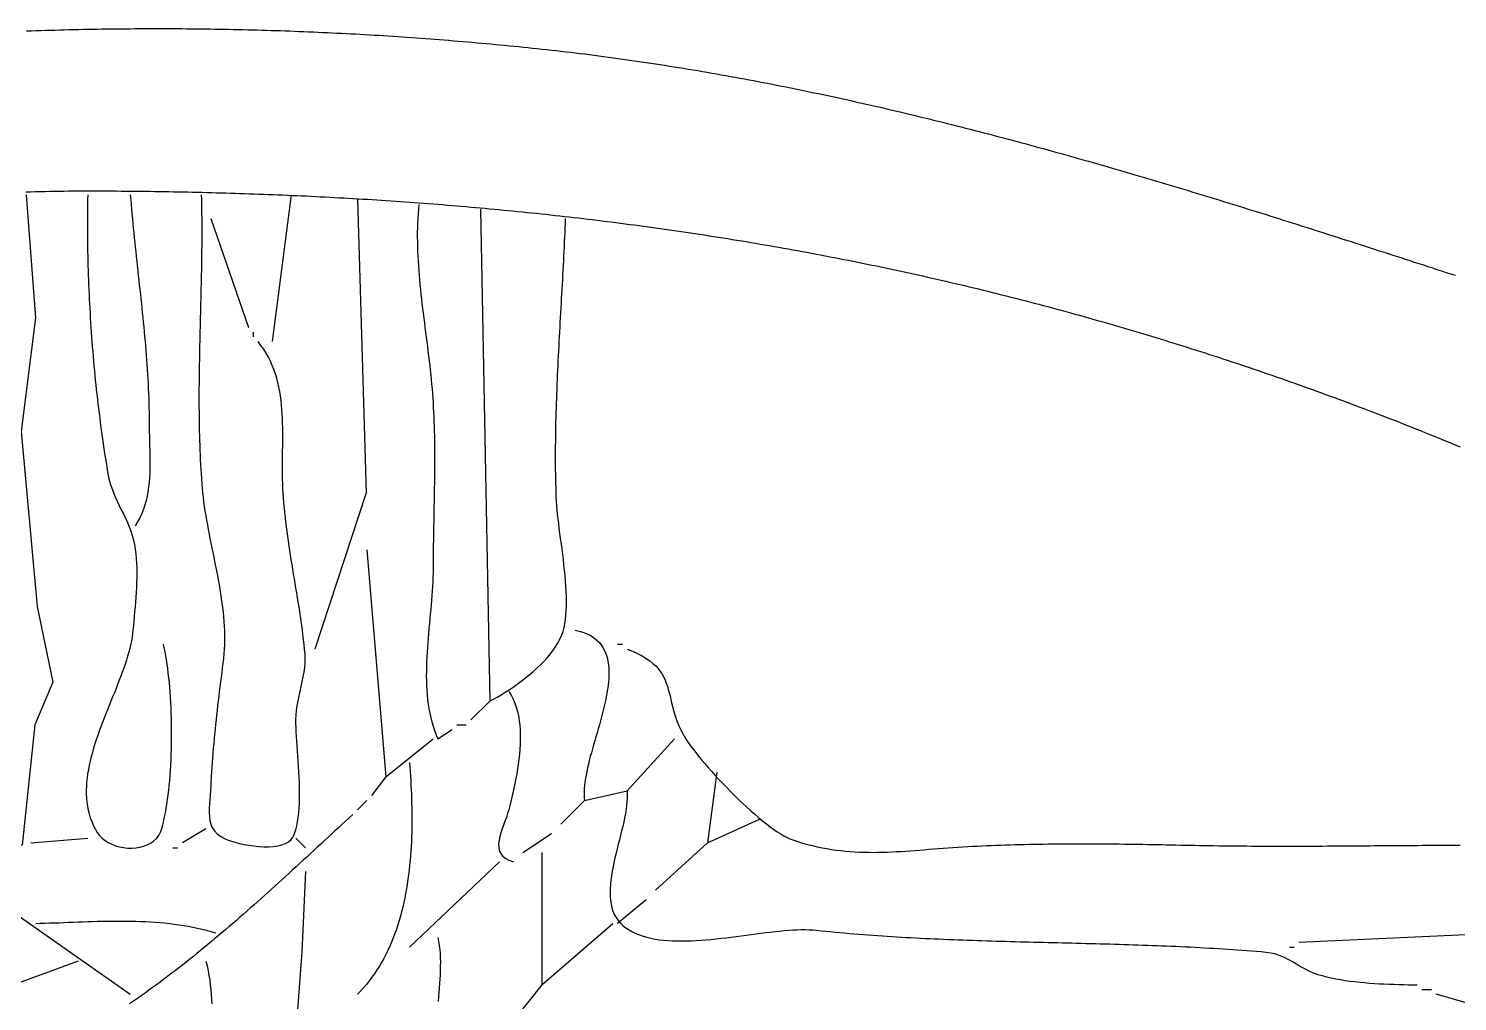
# Model space of a CAD drawing. Header units: millimetres. Extents: x 17 to 1517, y 15 to 1503.
# Drawn here: x 740.5 to 1042.5, y 1297.5 to 1503.2 of the extents above; entities that cross this region are included whole.
import ezdxf

# ---------------------------------------------------------------- set-up
doc = ezdxf.new("R2010")
doc.units = ezdxf.units.MM
doc.layers.add('0_0_0', color=3, linetype='Continuous')

msp = doc.modelspace()

# ---------------------------------------------------------------- linework, layer by layer
at = {"layer": '0_0_0'}
for points in [[(740.0866, 1502.6637), (741.0815, 1502.6989), (742.0764, 1502.7327), (743.0713, 1502.7652), (744.0662, 1502.7965), (745.0611, 1502.8264), (746.056, 1502.8551), (747.0508, 1502.8825), (748.0457, 1502.9086), (749.0405, 1502.9334), (750.0353, 1502.9569), (751.0301, 1502.9791), (752.0249, 1503.0001), (753.0196, 1503.0197), (754.0143, 1503.0381), (755.009, 1503.0552), (756.0037, 1503.071), (756.9983, 1503.0855), (757.9929, 1503.0987), (758.9874, 1503.1106), (759.9819, 1503.1213), (760.9763, 1503.1307), (761.9707, 1503.1387), (762.965, 1503.1455), (763.9593, 1503.151), (764.9536, 1503.1552), (765.9477, 1503.1582), (766.9418, 1503.1598), (767.9359, 1503.1602), (768.9299, 1503.1593), (769.9238, 1503.1571), (770.9176, 1503.1536), (771.9114, 1503.1488), (772.9051, 1503.1427), (773.8987, 1503.1354), (774.8922, 1503.1268), (775.8857, 1503.1169), (776.8791, 1503.1057), (777.8724, 1503.0932), (778.8655, 1503.0794), (779.8586, 1503.0644), (780.8516, 1503.0481), (781.8445, 1503.0304), (782.8374, 1503.0116), (783.8301, 1502.9914), (784.8227, 1502.9699), (785.8151, 1502.9472), (786.8075, 1502.9232), (787.7998, 1502.8979), (788.792, 1502.8713), (789.784, 1502.8434), (790.7759, 1502.8143), (791.7677, 1502.7839), (792.7594, 1502.7522), (793.7509, 1502.7192), (794.7423, 1502.6849), (795.7336, 1502.6494), (796.7248, 1502.6126), (797.7158, 1502.5745), (798.7067, 1502.5351), (799.6974, 1502.4944), (800.688, 1502.4525), (801.6784, 1502.4092), (802.6687, 1502.3647), (803.6589, 1502.319), (804.6489, 1502.2719), (805.6387, 1502.2236), (806.6284, 1502.174), (807.6179, 1502.1231), (808.6072, 1502.0709), (809.5964, 1502.0175), (810.5855, 1501.9627), (811.5743, 1501.9067), (812.563, 1501.8495), (813.5515, 1501.7909), (814.5398, 1501.7311), (815.5279, 1501.67), (816.5159, 1501.6076), (817.5037, 1501.5439), (818.4913, 1501.479), (819.4786, 1501.4128), (820.4658, 1501.3453), (821.4529, 1501.2765), (822.4397, 1501.2065), (823.4263, 1501.1352), (824.4127, 1501.0626), (825.3989, 1500.9887), (826.3849, 1500.9136), (827.3707, 1500.8372), (828.3562, 1500.7595), (829.3416, 1500.6805), (830.3267, 1500.6003), (831.3117, 1500.5188), (832.2964, 1500.436), (833.2808, 1500.352), (834.2651, 1500.2666), (835.2491, 1500.18), (836.2329, 1500.0922), (837.2164, 1500.003), (838.1998, 1499.9126), (839.1828, 1499.8209), (840.1657, 1499.7279), (841.1483, 1499.6337), (842.1306, 1499.5382), (843.1127, 1499.4414), (844.0946, 1499.3434), (845.0762, 1499.244), (846.0575, 1499.1435), (847.0386, 1499.0416), (848.0194, 1498.9385), (849, 1498.8341), (850.0069, 1498.7252), (851.0133, 1498.6143), (852.0191, 1498.5016), (853.0242, 1498.3869), (854.0287, 1498.2704), (855.0326, 1498.1519), (856.036, 1498.0315), (857.0387, 1497.9093), (858.0408, 1497.7852), (859.0424, 1497.6592), (860.0433, 1497.5314), (861.0437, 1497.4018), (862.0435, 1497.2703), (863.0427, 1497.137), (864.0414, 1497.0018), (865.0395, 1496.8649), (866.037, 1496.7262), (867.034, 1496.5857), (868.0304, 1496.4434), (869.0262, 1496.2993), (870.0215, 1496.1535), (871.0163, 1496.0059), (872.0105, 1495.8566), (873.0042, 1495.7056), (873.9973, 1495.5528), (874.9899, 1495.3983), (875.982, 1495.2421), (876.9736, 1495.0843), (877.9646, 1494.9247), (878.9552, 1494.7635), (879.9452, 1494.6006), (880.9347, 1494.436), (881.9237, 1494.2698), (882.9122, 1494.102), (883.9002, 1493.9325), (884.8878, 1493.7614), (885.8748, 1493.5887), (886.8613, 1493.4144), (887.8474, 1493.2385), (888.833, 1493.061), (889.8181, 1492.882), (890.8027, 1492.7013), (891.7869, 1492.5192), (892.7706, 1492.3354), (893.7539, 1492.1502), (894.7367, 1491.9634), (895.719, 1491.7751), (896.7009, 1491.5853), (897.6824, 1491.3939), (898.6634, 1491.2011), (899.644, 1491.0068), (900.6241, 1490.8111), (901.6038, 1490.6138), (902.5831, 1490.4152), (903.5619, 1490.215), (904.5404, 1490.0135), (905.5184, 1489.8105), (906.496, 1489.6061), (907.4732, 1489.4003), (908.4501, 1489.193), (909.4265, 1488.9844), (910.4025, 1488.7745), (911.3781, 1488.5631), (912.3533, 1488.3504), (913.3282, 1488.1363), (914.3026, 1487.9209), (915.2767, 1487.7041), (916.2504, 1487.4861), (917.2238, 1487.2667), (918.1967, 1487.046), (919.1694, 1486.824), (920.1416, 1486.6007), (921.1135, 1486.3762), (922.0851, 1486.1503), (923.0562, 1485.9232), (924.0271, 1485.6949), (924.9976, 1485.4653), (925.9678, 1485.2345), (926.9376, 1485.0025), (927.9072, 1484.7692), (928.8763, 1484.5347), (929.8452, 1484.2991), (930.8138, 1484.0623), (931.782, 1483.8242), (932.7499, 1483.585), (933.7175, 1483.3447), (934.6849, 1483.1032), (935.6519, 1482.8606), (936.6186, 1482.6168), (937.585, 1482.3719), (938.5512, 1482.1259), (939.517, 1481.8788), (940.4826, 1481.6306), (941.4479, 1481.3813), (942.4129, 1481.131), (943.3777, 1480.8795), (944.3421, 1480.6271), (945.3064, 1480.3735), (946.2703, 1480.1189), (947.234, 1479.8633), (948.1975, 1479.6067), (949.1607, 1479.3491), (950.1237, 1479.0905), (951.0864, 1478.8308), (952.0489, 1478.5702), (953.0112, 1478.3086), (953.9732, 1478.0461), (954.935, 1477.7826), (955.8966, 1477.5181), (956.858, 1477.2527), (957.8191, 1476.9864), (958.7801, 1476.7192), (959.7408, 1476.451), (960.7013, 1476.182), (961.6617, 1475.912), (962.6218, 1475.6412), (963.5818, 1475.3695), (964.5415, 1475.097), (965.5011, 1474.8236), (966.4605, 1474.5493), (967.4197, 1474.2742), (968.3788, 1473.9983), (969.3376, 1473.7216), (970.2964, 1473.444), (971.2549, 1473.1657), (972.2133, 1472.8865), (973.1715, 1472.6066), (974.1296, 1472.3259), (975.0876, 1472.0445), (976.0454, 1471.7623), (977.003, 1471.4793), (977.9605, 1471.1957), (978.9179, 1470.9113), (979.8752, 1470.6261), (980.8323, 1470.3403), (981.7893, 1470.0538), (982.7462, 1469.7666), (983.703, 1469.4787), (984.6597, 1469.1901), (985.6163, 1468.9009), (986.5727, 1468.611), (987.5291, 1468.3205), (988.4854, 1468.0294), (989.4415, 1467.7376), (990.3976, 1467.4452), (991.3536, 1467.1522), (992.3096, 1466.8586), (993.2654, 1466.5645), (994.2212, 1466.2697), (995.1769, 1465.9744), (996.1326, 1465.6785), (997.0882, 1465.3821), (998.0437, 1465.0851), (998.9992, 1464.7876), (999.9546, 1464.4896), (1000.91, 1464.1911), (1001.8653, 1463.892), (1002.8206, 1463.5925), (1003.7758, 1463.2925), (1004.7311, 1462.992), (1005.6863, 1462.691), (1006.6415, 1462.3896), (1007.5966, 1462.0878), (1008.5517, 1461.7855), (1009.5069, 1461.4827), (1010.462, 1461.1796), (1011.4171, 1460.876), (1012.3722, 1460.572), (1013.3273, 1460.2677), (1014.2824, 1459.9629), (1015.2376, 1459.6578), (1016.1927, 1459.3523), (1017.1479, 1459.0465), (1018.103, 1458.7403), (1019.0582, 1458.4338), (1020.0135, 1458.1269), (1020.9687, 1457.8197), (1021.924, 1457.5123), (1022.8794, 1457.2045), (1023.8347, 1456.8964), (1024.7902, 1456.5881), (1025.7456, 1456.2794), (1026.7012, 1455.9705), (1027.6567, 1455.6614), (1028.6124, 1455.352), (1029.5681, 1455.0424), (1030.5239, 1454.7325), (1031.4797, 1454.4224), (1032.4357, 1454.1122), (1033.3917, 1453.8017), (1034.3478, 1453.491), (1035.3039, 1453.1802), (1036.2602, 1452.8692), (1037.2166, 1452.558), (1038.173, 1452.2466), (1039.1296, 1451.9352), (1040.0863, 1451.6235), (1041.0431, 1451.3118), (1042, 1451)], [(740, 1468), (741.9606, 1442), (738.9082, 1418), (742.3248, 1381), (745.5925, 1365), (741.8063, 1356), (739.1111, 1330.5139), (723, 1327), (734, 1318), (733, 1317), (705, 1316), (718, 1305)], [(739.9361, 1468.6301), (740.9382, 1468.6627), (741.9408, 1468.6928), (742.9437, 1468.7204), (743.9471, 1468.7454), (744.9509, 1468.7678), (745.9553, 1468.7875), (746.96, 1468.8046), (747.9653, 1468.8189), (748.9712, 1468.8305), (749.9775, 1468.8393), (750.9844, 1468.8453), (751.9919, 1468.8484), (753, 1468.8487), (754.0094, 1468.847), (755.0186, 1468.8444), (756.0275, 1468.8408), (757.0362, 1468.8364), (758.0445, 1468.831), (759.0526, 1468.8247), (760.0604, 1468.8174), (761.068, 1468.8092), (762.0753, 1468.8001), (763.0823, 1468.79), (764.089, 1468.779), (765.0955, 1468.767), (766.1017, 1468.754), (767.1076, 1468.7401), (768.1133, 1468.7253), (769.1187, 1468.7094), (770.1238, 1468.6926), (771.1287, 1468.6749), (772.1334, 1468.6561), (773.1377, 1468.6364), (774.1419, 1468.6156), (775.1457, 1468.5939), (776.1493, 1468.5712), (777.1527, 1468.5475), (778.1558, 1468.5228), (779.1587, 1468.4971), (780.1613, 1468.4704), (781.1637, 1468.4427), (782.1658, 1468.414), (783.1677, 1468.3843), (784.1693, 1468.3535), (785.1707, 1468.3217), (786.1719, 1468.2889), (787.1728, 1468.2551), (788.1735, 1468.2202), (789.174, 1468.1843), (790.1742, 1468.1473), (791.1742, 1468.1093), (792.174, 1468.0703), (793.1735, 1468.0302), (794.1728, 1467.989), (795.1719, 1467.9468), (796.1707, 1467.9036), (797.1693, 1467.8592), (798.1677, 1467.8138), (799.1659, 1467.7674), (800.1639, 1467.7198), (801.1616, 1467.6712), (802.1591, 1467.6215), (803.1564, 1467.5707), (804.1535, 1467.5188), (805.1504, 1467.4658), (806.147, 1467.4118), (807.1435, 1467.3566), (808.1397, 1467.3003), (809.1358, 1467.2429), (810.1316, 1467.1844), (811.1272, 1467.1248), (812.1226, 1467.0641), (813.1178, 1467.0022), (814.1128, 1466.9393), (815.1076, 1466.8752), (816.1022, 1466.81), (817.0967, 1466.7436), (818.0909, 1466.6761), (819.0849, 1466.6074), (820.0787, 1466.5377), (821.0723, 1466.4667), (822.0658, 1466.3946), (823.059, 1466.3214), (824.0521, 1466.247), (825.045, 1466.1714), (826.0377, 1466.0947), (827.0302, 1466.0168), (828.0225, 1465.9377), (829.0146, 1465.8575), (830.0066, 1465.776), (830.9983, 1465.6934), (831.9899, 1465.6096), (832.9814, 1465.5246), (833.9726, 1465.4384), (834.9637, 1465.3511), (835.9546, 1465.2625), (836.9453, 1465.1727), (837.9359, 1465.0817), (838.9263, 1464.9895), (839.9165, 1464.8961), (840.9065, 1464.8014), (841.8964, 1464.7056), (842.8862, 1464.6085), (843.8757, 1464.5102), (844.8651, 1464.4106), (845.8544, 1464.3098), (846.8435, 1464.2078), (847.8324, 1464.1045), (848.8212, 1464), (849.8098, 1463.8943), (850.7982, 1463.7872), (851.7866, 1463.679), (852.7747, 1463.5694), (853.7627, 1463.4586), (854.7506, 1463.3466), (855.7383, 1463.2332), (856.7259, 1463.1186), (857.7134, 1463.0027), (858.7006, 1462.8856), (859.6878, 1462.7671), (860.6748, 1462.6474), (861.6617, 1462.5264), (862.6484, 1462.404), (863.635, 1462.2804), (864.6215, 1462.1555), (865.6078, 1462.0292), (866.594, 1461.9017), (867.5801, 1461.7728), (868.566, 1461.6427), (869.5518, 1461.5112), (870.5375, 1461.3784), (871.5231, 1461.2442), (872.5085, 1461.1088), (873.4939, 1460.972), (874.4791, 1460.8338), (875.4641, 1460.6943), (876.4491, 1460.5535), (877.4339, 1460.4113), (878.4187, 1460.2678), (879.4033, 1460.1229), (880.3878, 1459.9767), (881.3721, 1459.8291), (882.3564, 1459.6802), (883.3406, 1459.5298), (884.3246, 1459.3781), (885.3086, 1459.225), (886.2924, 1459.0706), (887.2762, 1458.9148), (888.2598, 1458.7575), (889.2434, 1458.5989), (890.2268, 1458.4389), (891.2102, 1458.2775), (892.1934, 1458.1147), (893.1765, 1457.9505), (894.1596, 1457.7849), (895.1426, 1457.6179), (896.1254, 1457.4494), (897.1082, 1457.2796), (898.0909, 1457.1083), (899.0735, 1456.9356), (900.056, 1456.7615), (901.0384, 1456.5859), (902.0208, 1456.409), (903.0031, 1456.2305), (903.9852, 1456.0507), (904.9673, 1455.8693), (905.9494, 1455.6866), (906.9313, 1455.5024), (907.9132, 1455.3167), (908.895, 1455.1296), (909.8767, 1454.941), (910.8584, 1454.7509), (911.8399, 1454.5594), (912.8214, 1454.3664), (913.8029, 1454.1719), (914.7843, 1453.976), (915.7656, 1453.7785), (916.7468, 1453.5796), (917.728, 1453.3792), (918.7091, 1453.1773), (919.6902, 1452.9739), (920.6712, 1452.7689), (921.6522, 1452.5625), (922.633, 1452.3546), (923.6139, 1452.1452), (924.5947, 1451.9342), (925.5754, 1451.7218), (926.5561, 1451.5078), (927.5367, 1451.2923), (928.5173, 1451.0752), (929.4978, 1450.8567), (930.4783, 1450.6365), (931.4588, 1450.4149), (932.4392, 1450.1917), (933.4195, 1449.967), (934.3999, 1449.7407), (935.3801, 1449.5128), (936.3604, 1449.2834), (937.3406, 1449.0525), (938.3208, 1448.82), (939.3009, 1448.5859), (940.281, 1448.3502), (941.2611, 1448.113), (942.2412, 1447.8742), (943.2212, 1447.6338), (944.2012, 1447.3918), (945.1811, 1447.1483), (946.1611, 1446.9031), (947.141, 1446.6564), (948.1209, 1446.408), (949.1008, 1446.1581), (950.0807, 1445.9065), (951.0605, 1445.6533), (952.0403, 1445.3986), (953.0201, 1445.1422), (954, 1444.8842), (954.9565, 1444.6307), (955.9127, 1444.3759), (956.8686, 1444.1197), (957.8242, 1443.8621), (958.7794, 1443.603), (959.7342, 1443.3426), (960.6887, 1443.0808), (961.6429, 1442.8176), (962.5967, 1442.5531), (963.5501, 1442.2871), (964.5032, 1442.0197), (965.456, 1441.751), (966.4084, 1441.4809), (967.3604, 1441.2094), (968.312, 1440.9365), (969.2633, 1440.6622), (970.2143, 1440.3866), (971.1648, 1440.1095), (972.115, 1439.8311), (973.0649, 1439.5513), (974.0143, 1439.2702), (974.9634, 1438.9876), (975.9121, 1438.7037), (976.8604, 1438.4185), (977.8084, 1438.1318), (978.7559, 1437.8438), (979.7031, 1437.5544), (980.6499, 1437.2637), (981.5963, 1436.9715), (982.5424, 1436.6781), (983.488, 1436.3832), (984.4332, 1436.087), (985.3781, 1435.7894), (986.3225, 1435.4905), (987.2666, 1435.1902), (988.2102, 1434.8886), (989.1535, 1434.5856), (990.0963, 1434.2812), (991.0388, 1433.9755), (991.9808, 1433.6684), (992.9224, 1433.36), (993.8637, 1433.0503), (994.8045, 1432.7392), (995.7449, 1432.4267), (996.6848, 1432.1129), (997.6244, 1431.7977), (998.5635, 1431.4812), (999.5022, 1431.1634), (1000.4405, 1430.8442), (1001.3784, 1430.5237), (1002.3159, 1430.2018), (1003.2529, 1429.8786), (1004.1895, 1429.5541), (1005.1256, 1429.2282), (1006.0613, 1428.901), (1006.9966, 1428.5725), (1007.9315, 1428.2426), (1008.8659, 1427.9114), (1009.7998, 1427.5789), (1010.7334, 1427.245), (1011.6664, 1426.9098), (1012.5991, 1426.5733), (1013.5313, 1426.2355), (1014.463, 1425.8963), (1015.3943, 1425.5558), (1016.3251, 1425.214), (1017.2555, 1424.8709), (1018.1854, 1424.5264), (1019.1149, 1424.1807), (1020.0439, 1423.8336), (1020.9724, 1423.4852), (1021.9005, 1423.1355), (1022.8281, 1422.7845), (1023.7552, 1422.4321), (1024.6819, 1422.0785), (1025.6081, 1421.7235), (1026.5338, 1421.3673), (1027.459, 1421.0097), (1028.3838, 1420.6508), (1029.3081, 1420.2906), (1030.2319, 1419.9291), (1031.1552, 1419.5663), (1032.0781, 1419.2023), (1033.0004, 1418.8369), (1033.9223, 1418.4702), (1034.8437, 1418.1022), (1035.7646, 1417.7329), (1036.685, 1417.3623), (1037.6049, 1416.9905), (1038.5243, 1416.6173), (1039.4432, 1416.2428), (1040.3616, 1415.8671), (1041.2795, 1415.4901), (1042.1969, 1415.1117), (1043.1138, 1414.7321)], [(753, 1468), (752.9818, 1467.0113), (752.9667, 1466.0211), (752.9548, 1465.0295), (752.946, 1464.0365), (752.9403, 1463.0421), (752.9378, 1462.0464), (752.9383, 1461.0495), (752.942, 1460.0514), (752.9489, 1459.0522), (752.9588, 1458.052), (752.9719, 1457.0507), (752.9881, 1456.0486), (753.0074, 1455.0456), (753.0299, 1454.0417), (753.0555, 1453.0371), (753.0842, 1452.0318), (753.1161, 1451.0259), (753.1511, 1450.0195), (753.1892, 1449.0125), (753.2304, 1448.005), (753.2748, 1446.9972), (753.3223, 1445.989), (753.3729, 1444.9806), (753.4267, 1443.9719), (753.4836, 1442.9631), (753.5437, 1441.9542), (753.6068, 1440.9453), (753.6731, 1439.9364), (753.7426, 1438.9275), (753.8152, 1437.9189), (753.8909, 1436.9104), (753.9697, 1435.9022), (754.0517, 1434.8943), (754.1368, 1433.8868), (754.2251, 1432.8798), (754.3165, 1431.8733), (754.411, 1430.8673), (754.5087, 1429.8619), (754.6095, 1428.8573), (754.7135, 1427.8534), (754.8206, 1426.8503), (754.9308, 1425.848), (755.0442, 1424.8467), (755.1607, 1423.8463), (755.2803, 1422.847), (755.4031, 1421.8488), (755.529, 1420.8518), (755.6581, 1419.856), (755.7903, 1418.8615), (755.9257, 1417.8683), (756.0642, 1416.8765), (756.2059, 1415.8862), (756.3506, 1414.8974), (756.4986, 1413.9102), (756.6497, 1412.9246), (756.8039, 1411.9408), (756.9613, 1410.9586), (757.1218, 1409.9784), (757.2855, 1409), (757.4933, 1407.9755), (757.7591, 1406.9829), (758.0745, 1406.0179), (758.4311, 1405.0761), (758.8207, 1404.1532), (759.2347, 1403.2447), (759.6649, 1402.3463), (760.1029, 1401.4537), (760.5404, 1400.5624), (760.9691, 1399.6682), (761.3804, 1398.7667), (761.7663, 1397.8534), (762.1181, 1396.9241), (762.4277, 1395.9744), (762.6867, 1395), (762.8814, 1394.0725), (763.0399, 1393.1222), (763.1645, 1392.1518), (763.2577, 1391.1639), (763.322, 1390.161), (763.3598, 1389.1457), (763.3736, 1388.1207), (763.3659, 1387.0884), (763.339, 1386.0516), (763.2956, 1385.0127), (763.2379, 1383.9744), (763.1685, 1382.9393), (763.0898, 1381.91), (763.0043, 1380.889), (762.9145, 1379.8789), (762.8228, 1378.8824), (762.7316, 1377.902), (762.6435, 1376.9403), (762.5609, 1376), (762.4815, 1375.2455), (762.372, 1374.4789), (762.2341, 1373.7006), (762.0695, 1372.9111), (761.8798, 1372.111), (761.6667, 1371.3007), (761.4321, 1370.4808), (761.1775, 1369.6517), (760.9046, 1368.814), (760.6153, 1367.9681), (760.3111, 1367.1145), (759.9938, 1366.2539), (759.6651, 1365.3865), (759.3266, 1364.5131), (758.9801, 1363.634), (758.6273, 1362.7498), (758.2699, 1361.8609), (757.9096, 1360.968), (757.5481, 1360.0714), (757.187, 1359.1717), (756.8282, 1358.2694), (756.4732, 1357.365), (756.1238, 1356.459), (755.7818, 1355.5518), (755.4487, 1354.6441), (755.1263, 1353.7363), (754.8164, 1352.8289), (754.5205, 1351.9224), (754.2404, 1351.0173), (753.9779, 1350.1141), (753.7345, 1349.2133), (753.5121, 1348.3155), (753.3122, 1347.4211), (753.1367, 1346.5306), (752.9872, 1345.6446), (752.8655, 1344.7635), (752.7731, 1343.8878), (752.7119, 1343.0181), (752.6834, 1342.1549), (752.6895, 1341.2985), (752.7319, 1340.4497), (752.8121, 1339.6087), (752.932, 1338.7763), (753.0933, 1337.9528), (753.2975, 1337.1388), (753.5465, 1336.3347), (753.8419, 1335.5411), (754.1855, 1334.7585), (754.5789, 1333.9874), (755.0239, 1333.2283), (755.4839, 1332.6004), (756.0325, 1332.0345), (756.659, 1331.532), (757.3524, 1331.0944), (758.1018, 1330.723), (758.8964, 1330.4193), (759.7254, 1330.1846), (760.5778, 1330.0203), (761.4428, 1329.9279), (762.3095, 1329.9089), (763.1671, 1329.9645), (764.0047, 1330.0962), (764.8115, 1330.3054), (765.5765, 1330.5935), (766.2889, 1330.962), (766.9379, 1331.4122), (767.5126, 1331.9456), (768.002, 1332.5635), (768.3954, 1333.2674), (768.682, 1334.0587), (768.8845, 1334.8341), (769.0763, 1335.6447), (769.2573, 1336.4886), (769.4277, 1337.3639), (769.5874, 1338.2686), (769.7365, 1339.2009), (769.8751, 1340.1589), (770.0031, 1341.1406), (770.1207, 1342.1443), (770.2279, 1343.1679), (770.3247, 1344.2095), (770.4111, 1345.2674), (770.4873, 1346.3395), (770.5532, 1347.424), (770.6089, 1348.5189), (770.6545, 1349.6224), (770.6899, 1350.7326), (770.7153, 1351.8476), (770.7307, 1352.9655), (770.736, 1354.0843), (770.7315, 1355.2022), (770.717, 1356.3173), (770.6927, 1357.4276), (770.6585, 1358.5313), (770.6147, 1359.6265), (770.5611, 1360.7113), (770.4978, 1361.7837), (770.4249, 1362.8419), (770.3424, 1363.884), (770.2504, 1364.908), (770.1488, 1365.9122), (770.0378, 1366.8945), (769.9174, 1367.8531), (769.7877, 1368.786), (769.6486, 1369.6915), (769.5002, 1370.5675), (769.3427, 1371.4122), (769.1759, 1372.2236), (769, 1373)], [(762, 1468), (762.0817, 1466.9883), (762.1667, 1465.9785), (762.2547, 1464.9705), (762.3456, 1463.9641), (762.4391, 1462.9593), (762.535, 1461.956), (762.6331, 1460.9541), (762.7333, 1459.9535), (762.8352, 1458.9542), (762.9387, 1457.956), (763.0437, 1456.9589), (763.1497, 1455.9627), (763.2568, 1454.9674), (763.3646, 1453.9729), (763.473, 1452.9792), (763.5817, 1451.986), (763.6905, 1450.9934), (763.7993, 1450.0013), (763.9078, 1449.0095), (764.0158, 1448.018), (764.1231, 1447.0268), (764.2295, 1446.0356), (764.3348, 1445.0444), (764.4387, 1444.0532), (764.5412, 1443.0618), (764.6419, 1442.0702), (764.7406, 1441.0783), (764.8372, 1440.086), (764.9314, 1439.0932), (765.0231, 1438.0998), (765.112, 1437.1057), (765.1979, 1436.1109), (765.2806, 1435.1152), (765.3599, 1434.1186), (765.4356, 1433.121), (765.5075, 1432.1223), (765.5754, 1431.1224), (765.639, 1430.1213), (765.6982, 1429.1188), (765.7527, 1428.1148), (765.8024, 1427.1093), (765.847, 1426.1022), (765.8863, 1425.0934), (765.9202, 1424.0828), (765.9483, 1423.0703), (765.9706, 1422.0559), (765.9868, 1421.0394), (765.9966, 1420.0208), (766, 1419), (766.0065, 1418.0086), (766.0236, 1417.0156), (766.0477, 1416.0218), (766.0751, 1415.028), (766.1023, 1414.0349), (766.1255, 1413.0432), (766.1412, 1412.0538), (766.1457, 1411.0673), (766.1354, 1410.0846), (766.1066, 1409.1065), (766.0558, 1408.1337), (765.9792, 1407.1669), (765.8733, 1406.2069), (765.7344, 1405.2545), (765.5588, 1404.3104), (765.3431, 1403.3755), (765.0834, 1402.4504), (764.7763, 1401.536), (764.418, 1400.633), (764.0049, 1399.7421), (763.5335, 1398.8642), (763, 1398)], [(777, 1468), (777.0247, 1467.0095), (777.0457, 1466.0186), (777.0629, 1465.0273), (777.0765, 1464.0357), (777.0867, 1463.0437), (777.0937, 1462.0513), (777.0976, 1461.0586), (777.0986, 1460.0655), (777.0968, 1459.072), (777.0924, 1458.0782), (777.0855, 1457.084), (777.0764, 1456.0894), (777.0651, 1455.0946), (777.0518, 1454.0993), (777.0367, 1453.1038), (777.0199, 1452.1079), (777.0016, 1451.1116), (776.9819, 1450.1151), (776.961, 1449.1182), (776.9391, 1448.1209), (776.9164, 1447.1234), (776.8929, 1446.1256), (776.8688, 1445.1274), (776.8443, 1444.1289), (776.8196, 1443.1301), (776.7948, 1442.1311), (776.77, 1441.1317), (776.7455, 1440.132), (776.7213, 1439.132), (776.6977, 1438.1318), (776.6747, 1437.1312), (776.6526, 1436.1304), (776.6316, 1435.1293), (776.6117, 1434.1279), (776.5931, 1433.1263), (776.576, 1432.1244), (776.5605, 1431.1222), (776.5468, 1430.1198), (776.5351, 1429.1171), (776.5255, 1428.1141), (776.5181, 1427.1109), (776.5132, 1426.1075), (776.5109, 1425.1038), (776.5113, 1424.0999), (776.5146, 1423.0957), (776.521, 1422.0913), (776.5305, 1421.0867), (776.5435, 1420.0819), (776.5599, 1419.0768), (776.5801, 1418.0715), (776.6041, 1417.066), (776.6321, 1416.0603), (776.6643, 1415.0544), (776.7007, 1414.0483), (776.7417, 1413.0419), (776.7873, 1412.0354), (776.8376, 1411.0287), (776.893, 1410.0218), (776.9534, 1409.0147), (777.0191, 1408.0074), (777.0902, 1407), (777.1698, 1406.0274), (777.2653, 1405.0552), (777.3755, 1404.0832), (777.4993, 1403.1115), (777.6356, 1402.1399), (777.7833, 1401.1686), (777.9411, 1400.1974), (778.108, 1399.2263), (778.2828, 1398.2552), (778.4644, 1397.2842), (778.6516, 1396.3133), (778.8434, 1395.3423), (779.0385, 1394.3712), (779.2359, 1393.4001), (779.4343, 1392.4289), (779.6328, 1391.4575), (779.8301, 1390.4859), (780.025, 1389.5141), (780.2166, 1388.5421), (780.4035, 1387.5697), (780.5848, 1386.5971), (780.7592, 1385.6241), (780.9256, 1384.6508), (781.0829, 1383.6771), (781.2299, 1382.7029), (781.3656, 1381.7282), (781.4887, 1380.753), (781.5982, 1379.7773), (781.6928, 1378.8011), (781.7716, 1377.8242), (781.8332, 1376.8467), (781.8767, 1375.8685), (781.9008, 1374.8896), (781.9044, 1373.91), (781.8864, 1372.9297), (781.8457, 1371.9485), (781.781, 1370.9665), (781.6914, 1369.9837), (781.5756, 1369), (781.4454, 1368.0047), (781.3163, 1367.0089), (781.1886, 1366.0125), (781.0623, 1365.0155), (780.9377, 1364.0181), (780.8149, 1363.0202), (780.6941, 1362.0218), (780.5755, 1361.023), (780.4592, 1360.0238), (780.3454, 1359.0242), (780.2343, 1358.0243), (780.1261, 1357.0241), (780.0208, 1356.0236), (779.9188, 1355.0228), (779.8201, 1354.0217), (779.725, 1353.0205), (779.6335, 1352.019), (779.546, 1351.0174), (779.4624, 1350.0157), (779.3831, 1349.0138), (779.3082, 1348.0119), (779.2379, 1347.0099), (779.1723, 1346.0079), (779.1116, 1345.0058), (779.0559, 1344.0038), (779.0055, 1343.0018), (778.9606, 1342), (778.9054, 1341.0729), (778.8306, 1340.1486), (778.7547, 1339.233), (778.6965, 1338.3319), (778.6748, 1337.4514), (778.7082, 1336.5974), (778.8156, 1335.7757), (779.0155, 1334.9924), (779.3267, 1334.2533), (779.768, 1333.5644), (780.3581, 1332.9316), (781.1156, 1332.3608), (782.0594, 1331.858), (782.6534, 1331.6171), (783.3657, 1331.3731), (784.1789, 1331.1332), (785.0754, 1330.9049), (786.038, 1330.6953), (787.0491, 1330.512), (788.0914, 1330.3621), (789.1474, 1330.2531), (790.1998, 1330.1922), (791.2311, 1330.1868), (792.2238, 1330.2443), (793.1607, 1330.3719), (794.0242, 1330.5769), (794.797, 1330.8668), (795.4616, 1331.2488), (796.0006, 1331.7303), (796.3966, 1332.3187), (796.699, 1333.0109), (796.9579, 1333.7694), (797.1757, 1334.5887), (797.3552, 1335.4633), (797.499, 1336.3878), (797.6099, 1337.3568), (797.6904, 1338.3649), (797.7432, 1339.4065), (797.7711, 1340.4764), (797.7767, 1341.5691), (797.7627, 1342.6791), (797.7317, 1343.801), (797.6864, 1344.9294), (797.6294, 1346.0588), (797.5636, 1347.1839), (797.4914, 1348.2992), (797.4156, 1349.3992), (797.3389, 1350.4786), (797.2639, 1351.5319), (797.1933, 1352.5537), (797.1298, 1353.5386), (797.0761, 1354.481), (797.0347, 1355.3757), (797.0085, 1356.2172), (797, 1357), (797.035, 1357.9998), (797.1296, 1359.0072), (797.2727, 1360.0201), (797.4535, 1361.0368), (797.661, 1362.0554), (797.8843, 1363.074), (798.1124, 1364.0907), (798.3344, 1365.1037), (798.5394, 1366.1112), (798.7164, 1367.1112), (798.8545, 1368.102), (798.9427, 1369.0816), (798.9701, 1370.0482), (798.9259, 1371), (798.8329, 1371.9921), (798.7308, 1372.9839), (798.6202, 1373.9752), (798.5016, 1374.9661), (798.3757, 1375.9568), (798.2431, 1376.9474), (798.1044, 1377.9378), (797.9603, 1378.9282), (797.8113, 1379.9186), (797.6582, 1380.9092), (797.5014, 1381.8999), (797.3416, 1382.8909), (797.1795, 1383.8823), (797.0156, 1384.8741), (796.8506, 1385.8664), (796.6851, 1386.8592), (796.5196, 1387.8527), (796.355, 1388.847), (796.1917, 1389.842), (796.0303, 1390.8379), (795.8715, 1391.8348), (795.716, 1392.8326), (795.5642, 1393.8316), (795.4169, 1394.8318), (795.2747, 1395.8332), (795.1382, 1396.8359), (795.0079, 1397.8401), (794.8846, 1398.8457), (794.7688, 1399.8529), (794.6612, 1400.8617), (794.5623, 1401.8722), (794.4729, 1402.8845), (794.3935, 1403.8987), (794.3246, 1404.9148), (794.2671, 1405.9329), (794.2214, 1406.953), (794.1882, 1407.9754), (794.1682, 1409), (794.1606, 1409.9528), (794.1613, 1410.912), (794.1682, 1411.8767), (794.1791, 1412.846), (794.1919, 1413.8192), (794.2045, 1414.7954), (794.2149, 1415.7739), (794.221, 1416.7537), (794.2205, 1417.7341), (794.2115, 1418.7143), (794.1919, 1419.6934), (794.1594, 1420.6705), (794.1121, 1421.645), (794.0479, 1422.6159), (793.9646, 1423.5825), (793.8601, 1424.5439), (793.7324, 1425.4993), (793.5793, 1426.4479), (793.3988, 1427.3888), (793.1887, 1428.3213), (792.9469, 1429.2445), (792.6714, 1430.1576), (792.36, 1431.0597), (792.0107, 1431.9501), (791.6213, 1432.828), (791.1897, 1433.6924), (790.7139, 1434.5427), (790.1917, 1435.3779), (789.6211, 1436.1973), (789, 1437)], [(796, 1468), (792, 1437)], [(810, 1467), (811.8303, 1405), (801, 1372)], [(823, 1466), (822.9044, 1465.0143), (822.8256, 1464.0263), (822.7629, 1463.0363), (822.7157, 1462.0443), (822.6832, 1461.0504), (822.6649, 1460.0547), (822.6601, 1459.0575), (822.6682, 1458.0586), (822.6885, 1457.0584), (822.7204, 1456.0569), (822.7632, 1455.0542), (822.8163, 1454.0505), (822.879, 1453.0459), (822.9507, 1452.0404), (823.0307, 1451.0343), (823.1185, 1450.0275), (823.2133, 1449.0203), (823.3145, 1448.0128), (823.4214, 1447.005), (823.5335, 1445.9972), (823.6501, 1444.9893), (823.7704, 1443.9816), (823.894, 1442.9742), (824.0201, 1441.9671), (824.148, 1440.9604), (824.2772, 1439.9544), (824.4071, 1438.9492), (824.5368, 1437.9447), (824.6659, 1436.9412), (824.7936, 1435.9388), (824.9193, 1434.9376), (825.0424, 1433.9377), (825.1622, 1432.9392), (825.2781, 1431.9423), (825.3894, 1430.9471), (825.4955, 1429.9536), (825.5958, 1428.962), (825.6895, 1427.9725), (825.7761, 1426.9851), (825.8549, 1426), (825.9263, 1425.0091), (825.9905, 1424.0169), (826.0479, 1423.0234), (826.0986, 1422.0287), (826.143, 1421.0328), (826.1815, 1420.0359), (826.2142, 1419.0379), (826.2415, 1418.039), (826.2636, 1417.0392), (826.2809, 1416.0387), (826.2937, 1415.0374), (826.3023, 1414.0355), (826.3069, 1413.0331), (826.3078, 1412.0301), (826.3054, 1411.0268), (826.3, 1410.0231), (826.2917, 1409.0191), (826.281, 1408.015), (826.2681, 1407.0108), (826.2534, 1406.0065), (826.237, 1405.0022), (826.2194, 1403.9981), (826.2007, 1402.9941), (826.1814, 1401.9904), (826.1616, 1400.9871), (826.1417, 1399.9841), (826.122, 1398.9816), (826.1028, 1397.9797), (826.0844, 1396.9785), (826.067, 1395.9779), (826.051, 1394.9781), (826.0366, 1393.9792), (826.0242, 1392.9812), (826.014, 1391.9842), (826.0064, 1390.9882), (826.0016, 1389.9935), (826, 1389), (825.9918, 1388.076), (825.9685, 1387.1412), (825.9314, 1386.1963), (825.882, 1385.242), (825.8218, 1384.2789), (825.7522, 1383.3078), (825.6748, 1382.3293), (825.5909, 1381.3442), (825.5022, 1380.3531), (825.4099, 1379.3568), (825.3158, 1378.3559), (825.2211, 1377.3511), (825.1274, 1376.3431), (825.0361, 1375.3326), (824.9487, 1374.3203), (824.8667, 1373.307), (824.7916, 1372.2932), (824.7249, 1371.2797), (824.6679, 1370.2672), (824.6222, 1369.2563), (824.5893, 1368.2478), (824.5706, 1367.2424), (824.5677, 1366.2407), (824.5818, 1365.2435), (824.6147, 1364.2514), (824.6677, 1363.2652), (824.7422, 1362.2855), (824.8399, 1361.313), (824.9621, 1360.3484), (825.1103, 1359.3924), (825.2859, 1358.4457), (825.4906, 1357.5091), (825.7257, 1356.5831), (825.9927, 1355.6685), (826.2931, 1354.766), (826.6284, 1353.8762), (827, 1353), (830, 1355)], [(836, 1465), (838, 1361), (838.7644, 1361.4071), (839.558, 1361.8512), (840.3756, 1362.3307), (841.2119, 1362.8438), (842.0618, 1363.3887), (842.9199, 1363.9636), (843.781, 1364.5668), (844.6399, 1365.1966), (845.4913, 1365.8512), (846.33, 1366.5289), (847.1508, 1367.2278), (847.9483, 1367.9464), (848.7175, 1368.6827), (849.4529, 1369.435), (850.1495, 1370.2017), (850.8019, 1370.9809), (851.4049, 1371.7709), (851.9533, 1372.57), (852.4418, 1373.3763), (852.8652, 1374.1882), (853.2183, 1375.0039), (853.4691, 1375.7354), (853.6783, 1376.519), (853.8482, 1377.351), (853.981, 1378.2279), (854.0791, 1379.1459), (854.1448, 1380.1014), (854.1803, 1381.0907), (854.1882, 1382.1101), (854.1705, 1383.1561), (854.1298, 1384.2248), (854.0682, 1385.3127), (853.9881, 1386.4162), (853.8918, 1387.5315), (853.7817, 1388.6549), (853.6601, 1389.7829), (853.5292, 1390.9118), (853.3913, 1392.0378), (853.2489, 1393.1575), (853.1043, 1394.2669), (852.9596, 1395.3626), (852.8174, 1396.4409), (852.6798, 1397.4981), (852.5492, 1398.5305), (852.4279, 1399.5345), (852.3183, 1400.5064), (852.2226, 1401.4425), (852.1431, 1402.3393), (852.0823, 1403.193), (852.0424, 1404), (852.0084, 1404.9887), (851.9789, 1405.9786), (851.9538, 1406.9696), (851.933, 1407.9616), (851.9164, 1408.9546), (851.9038, 1409.9486), (851.8951, 1410.9435), (851.8903, 1411.9393), (851.8892, 1412.9359), (851.8916, 1413.9333), (851.8975, 1414.9315), (851.9068, 1415.9304), (851.9193, 1416.93), (851.935, 1417.9303), (851.9536, 1418.9311), (851.9752, 1419.9326), (851.9995, 1420.9346), (852.0265, 1421.9371), (852.056, 1422.9401), (852.088, 1423.9434), (852.1223, 1424.9472), (852.1588, 1425.9513), (852.1974, 1426.9558), (852.2379, 1427.9605), (852.2803, 1428.9654), (852.3244, 1429.9705), (852.3702, 1430.9758), (852.4174, 1431.9812), (852.4661, 1432.9867), (852.516, 1433.9923), (852.5671, 1434.9978), (852.6192, 1436.0033), (852.6723, 1437.0087), (852.7262, 1438.0141), (852.7808, 1439.0192), (852.8359, 1440.0242), (852.8916, 1441.029), (852.9475, 1442.0335), (853.0038, 1443.0377), (853.0601, 1444.0416), (853.1164, 1445.0451), (853.1727, 1446.0481), (853.2287, 1447.0508), (853.2844, 1448.0529), (853.3396, 1449.0545), (853.3942, 1450.0555), (853.4482, 1451.0559), (853.5013, 1452.0557), (853.5536, 1453.0548), (853.6048, 1454.0532), (853.6548, 1455.0508), (853.7036, 1456.0477), (853.751, 1457.0437), (853.7969, 1458.0388), (853.8412, 1459.033), (853.8838, 1460.0262), (853.9245, 1461.0185), (853.9633, 1462.0098), (854, 1463)], [(779, 1463), (787, 1440)], [(788, 1439), (788, 1438)], [(812, 1393), (816, 1345), (826, 1353)], [(856, 1376), (856.852, 1375.8002), (857.6405, 1375.5601), (858.3672, 1375.2808), (859.0341, 1374.9637), (859.6432, 1374.6101), (860.1961, 1374.2212), (860.695, 1373.7984), (861.1416, 1373.3429), (861.538, 1372.856), (861.8859, 1372.3391), (862.1873, 1371.7934), (862.444, 1371.2202), (862.6581, 1370.6208), (862.8313, 1369.9965), (862.9656, 1369.3486), (863.0629, 1368.6784), (863.1251, 1367.9872), (863.154, 1367.2762), (863.1517, 1366.5468), (863.1199, 1365.8002), (863.0606, 1365.0378), (862.9756, 1364.2608), (862.867, 1363.4705), (862.7365, 1362.6683), (862.5861, 1361.8553), (862.4177, 1361.033), (862.2331, 1360.2025), (862.0343, 1359.3653), (861.8232, 1358.5225), (861.6017, 1357.6755), (861.3717, 1356.8256), (861.135, 1355.974), (860.8937, 1355.1221), (860.6495, 1354.2711), (860.4043, 1353.4223), (860.1602, 1352.5771), (859.9189, 1351.7367), (859.6824, 1350.9024), (859.4526, 1350.0755), (859.2313, 1349.2573), (859.0206, 1348.4491), (858.8222, 1347.6522), (858.638, 1346.8678), (858.4701, 1346.0973), (858.3202, 1345.342), (858.1903, 1344.6031), (858.0823, 1343.8819), (857.9981, 1343.1798), (857.9395, 1342.498), (857.9085, 1341.8378), (857.907, 1341.2006), (857.9368, 1340.5875), (858, 1340), (867, 1342), (867.0359, 1341.2753), (867.0283, 1340.5182), (866.981, 1339.7311), (866.8976, 1338.9162), (866.7819, 1338.0762), (866.6375, 1337.2133), (866.4684, 1336.3299), (866.2781, 1335.4285), (866.0704, 1334.5114), (865.8491, 1333.581), (865.6178, 1332.6398), (865.3804, 1331.6902), (865.1405, 1330.7345), (864.9018, 1329.7751), (864.6682, 1328.8144), (864.4434, 1327.8549), (864.231, 1326.899), (864.0348, 1325.9489), (863.8586, 1325.0073), (863.7061, 1324.0763), (863.581, 1323.1585), (863.487, 1322.2562), (863.4279, 1321.3718), (863.4075, 1320.5078), (863.4293, 1319.6665), (863.4973, 1318.8504), (863.6151, 1318.0618), (863.7864, 1317.3031), (864.015, 1316.5767), (864.3047, 1315.8851), (864.659, 1315.2306), (865.0819, 1314.6156), (865.577, 1314.0426), (866.1481, 1313.5139), (866.7676, 1313.0388), (867.4242, 1312.608), (868.1161, 1312.2197), (868.8419, 1311.8723), (869.5997, 1311.5642), (870.3881, 1311.2937), (871.2054, 1311.0591), (872.0501, 1310.8588), (872.9204, 1310.6912), (873.8147, 1310.5546), (874.7315, 1310.4473), (875.6692, 1310.3677), (876.6261, 1310.3142), (877.6005, 1310.285), (878.591, 1310.2786), (879.5958, 1310.2932), (880.6134, 1310.3273), (881.6421, 1310.3792), (882.6803, 1310.4473), (883.7264, 1310.5298), (884.7788, 1310.6251), (885.8359, 1310.7316), (886.896, 1310.8476), (887.9575, 1310.9716), (889.0189, 1311.1017), (890.0784, 1311.2364), (891.1346, 1311.3741), (892.1857, 1311.513), (893.2302, 1311.6515), (894.2664, 1311.788), (895.2927, 1311.9208), (896.3075, 1312.0483), (897.3092, 1312.1688), (898.2962, 1312.2807), (899.2668, 1312.3822), (900.2195, 1312.4719), (901.1525, 1312.5479), (902.0644, 1312.6087), (902.9535, 1312.6526), (903.8181, 1312.678), (904.6567, 1312.6831), (905.4676, 1312.6665), (906.2492, 1312.6263), (907, 1312.561), (907.9972, 1312.4561), (908.9946, 1312.3544), (909.9922, 1312.2557), (910.9899, 1312.1602), (911.9878, 1312.0676), (912.9859, 1311.9779), (913.9841, 1311.8911), (914.9825, 1311.807), (915.981, 1311.7257), (916.9796, 1311.647), (917.9784, 1311.571), (918.9773, 1311.4974), (919.9764, 1311.4264), (920.9756, 1311.3577), (921.9749, 1311.2914), (922.9743, 1311.2274), (923.9738, 1311.1655), (924.9735, 1311.1059), (925.9733, 1311.0483), (926.9731, 1310.9927), (927.9731, 1310.9391), (928.9732, 1310.8874), (929.9734, 1310.8375), (930.9736, 1310.7894), (931.974, 1310.743), (932.9744, 1310.6982), (933.9749, 1310.6551), (934.9755, 1310.6134), (935.9762, 1310.5732), (936.9769, 1310.5343), (937.9777, 1310.4968), (938.9786, 1310.4606), (939.9795, 1310.4255), (940.9805, 1310.3916), (941.9815, 1310.3588), (942.9826, 1310.3269), (943.9837, 1310.296), (944.9848, 1310.266), (945.986, 1310.2368), (946.9873, 1310.2084), (947.9885, 1310.1806), (948.9898, 1310.1535), (949.9911, 1310.1269), (950.9924, 1310.1008), (951.9938, 1310.0752), (952.9951, 1310.0499), (953.9965, 1310.0249), (954.9979, 1310.0002), (955.9992, 1309.9757), (957.0006, 1309.9512), (958.0019, 1309.9269), (959.0033, 1309.9025), (960.0046, 1309.878), (961.0059, 1309.8534), (962.0072, 1309.8286), (963.0085, 1309.8035), (964.0097, 1309.7782), (965.0109, 1309.7524), (966.0121, 1309.7261), (967.0133, 1309.6994), (968.0143, 1309.672), (969.0154, 1309.644), (970.0164, 1309.6153), (971.0173, 1309.5858), (972.0182, 1309.5555), (973.019, 1309.5243), (974.0198, 1309.4921), (975.0205, 1309.4589), (976.0211, 1309.4246), (977.0216, 1309.3891), (978.0221, 1309.3525), (979.0225, 1309.3145), (980.0228, 1309.2752), (981.023, 1309.2345), (982.0231, 1309.1923), (983.0231, 1309.1486), (984.023, 1309.1032), (985.0228, 1309.0562), (986.0225, 1309.0075), (987.0221, 1308.957), (988.0215, 1308.9046), (989.0209, 1308.8504), (990.0201, 1308.7941), (991.0192, 1308.7358), (992.0182, 1308.6754), (993.017, 1308.6128), (994.0157, 1308.5479), (995.0143, 1308.4808), (996.0127, 1308.4113), (997.011, 1308.3394), (998.0091, 1308.265), (999.007, 1308.188), (1000.0048, 1308.1084), (1001.0025, 1308.0262), (1002, 1307.9412), (1003.047, 1307.7936), (1004.0369, 1307.5485), (1004.9797, 1307.2217), (1005.8855, 1306.8292), (1006.7641, 1306.3867), (1007.6258, 1305.9103), (1008.4805, 1305.4158), (1009.3382, 1304.919), (1010.2089, 1304.4359), (1011.1028, 1303.9824), (1012.0298, 1303.5743), (1013, 1303.2276), (1013.9128, 1302.9586), (1014.848, 1302.7135), (1015.8034, 1302.4912), (1016.7769, 1302.2903), (1017.7664, 1302.1098), (1018.7695, 1301.9484), (1019.7843, 1301.8049), (1020.8085, 1301.6781), (1021.84, 1301.5667), (1022.8767, 1301.4697), (1023.9163, 1301.3857), (1024.9566, 1301.3136), (1025.9957, 1301.2522), (1027.0312, 1301.2002), (1028.061, 1301.1565), (1029.083, 1301.1198), (1030.095, 1301.089), (1031.0949, 1301.0628), (1032.0804, 1301.04), (1033.0495, 1301.0195), (1034, 1301)], [(865, 1373), (866, 1373)], [(867, 1372), (868.1752, 1371.5253), (869.235, 1371.0387), (870.1864, 1370.5396), (871.0365, 1370.0278), (871.7923, 1369.503), (872.4608, 1368.9648), (873.0491, 1368.4129), (873.5643, 1367.8471), (874.0133, 1367.2668), (874.4034, 1366.6719), (874.7414, 1366.0621), (875.0345, 1365.4369), (875.2897, 1364.796), (875.514, 1364.1392), (875.7146, 1363.4661), (875.8984, 1362.7764), (876.0725, 1362.0698), (876.244, 1361.3459), (876.4199, 1360.6044), (876.6072, 1359.8449), (876.8131, 1359.0673), (877.0445, 1358.271), (877.3085, 1357.4559), (877.6122, 1356.6215), (877.9625, 1355.7677), (878.3667, 1354.8939), (878.8317, 1354), (879.148, 1353.4542), (879.5203, 1352.8635), (879.9455, 1352.2314), (880.4205, 1351.5614), (880.9421, 1350.8571), (881.5074, 1350.1221), (882.1132, 1349.3598), (882.7564, 1348.5739), (883.434, 1347.7679), (884.143, 1346.9454), (884.8801, 1346.1099), (885.6424, 1345.265), (886.4267, 1344.4142), (887.23, 1343.5611), (888.0492, 1342.7092), (888.8812, 1341.8621), (889.7229, 1341.0234), (890.5713, 1340.1965), (891.4232, 1339.3851), (892.2757, 1338.5927), (893.1256, 1337.8229), (893.9697, 1337.0792), (894.8052, 1336.3652), (895.6288, 1335.6844), (896.4375, 1335.0404), (897.2282, 1334.4367), (897.9978, 1333.8769), (898.7433, 1333.3645), (899.4616, 1332.9032), (900.1495, 1332.4964), (900.8041, 1332.1477), (901.4221, 1331.8607), (902.0007, 1331.6389), (903.0548, 1331.2965), (904.0997, 1330.9825), (905.1361, 1330.6961), (906.1644, 1330.4362), (907.1851, 1330.2017), (908.1989, 1329.9918), (909.2061, 1329.8054), (910.2073, 1329.6415), (911.2031, 1329.4992), (912.1939, 1329.3775), (913.1804, 1329.2753), (914.163, 1329.1917), (915.1422, 1329.1257), (916.1185, 1329.0763), (917.0926, 1329.0425), (918.0649, 1329.0234), (919.0359, 1329.0179), (920.0062, 1329.0251), (920.9763, 1329.0439), (921.9467, 1329.0734), (922.918, 1329.1126), (923.8906, 1329.1605), (924.8651, 1329.2162), (925.842, 1329.2785), (926.8218, 1329.3466), (927.8051, 1329.4194), (928.7924, 1329.496), (929.7842, 1329.5754), (930.781, 1329.6566), (931.7834, 1329.7385), (932.7919, 1329.8203), (933.807, 1329.9008), (934.8292, 1329.9793), (935.8591, 1330.0545), (936.8972, 1330.1256), (937.9439, 1330.1916), (939, 1330.2515), (939.9927, 1330.3029), (940.9864, 1330.3516), (941.981, 1330.3977), (942.9764, 1330.4411), (943.9726, 1330.4819), (944.9696, 1330.5202), (945.9673, 1330.556), (946.9657, 1330.5894), (947.9647, 1330.6204), (948.9643, 1330.6491), (949.9645, 1330.6755), (950.9652, 1330.6997), (951.9663, 1330.7217), (952.9679, 1330.7415), (953.9699, 1330.7593), (954.9722, 1330.775), (955.9748, 1330.7887), (956.9777, 1330.8005), (957.9808, 1330.8104), (958.9841, 1330.8185), (959.9876, 1330.8248), (960.9911, 1330.8293), (961.9947, 1330.8322), (962.9984, 1330.8334), (964.002, 1330.833), (965.0055, 1330.8311), (966.009, 1330.8277), (967.0123, 1330.8228), (968.0154, 1330.8166), (969.0182, 1330.809), (970.0209, 1330.8001), (971.0232, 1330.7899), (972.0251, 1330.7786), (973.0267, 1330.7661), (974.0278, 1330.7525), (975.0285, 1330.7379), (976.0286, 1330.7222), (977.0282, 1330.7056), (978.0272, 1330.6882), (979.0255, 1330.6698), (980.0232, 1330.6507), (981.0202, 1330.6308), (982.0164, 1330.6102), (983.0117, 1330.5889), (984.0063, 1330.5671), (985, 1330.5447), (985.9984, 1330.5226), (986.997, 1330.502), (987.9958, 1330.4827), (988.9948, 1330.4648), (989.9939, 1330.4483), (990.9933, 1330.433), (991.9928, 1330.419), (992.9924, 1330.4061), (993.9922, 1330.3945), (994.9922, 1330.384), (995.9923, 1330.3747), (996.9925, 1330.3664), (997.9929, 1330.3591), (998.9934, 1330.3528), (999.9941, 1330.3476), (1000.9948, 1330.3432), (1001.9957, 1330.3398), (1002.9967, 1330.3372), (1003.9977, 1330.3354), (1004.9989, 1330.3345), (1006.0002, 1330.3343), (1007.0016, 1330.3348), (1008.003, 1330.336), (1009.0046, 1330.3379), (1010.0062, 1330.3404), (1011.0078, 1330.3435), (1012.0096, 1330.3471), (1013.0114, 1330.3513), (1014.0132, 1330.3559), (1015.0151, 1330.3609), (1016.0171, 1330.3664), (1017.019, 1330.3723), (1018.0211, 1330.3785), (1019.0231, 1330.3849), (1020.0252, 1330.3917), (1021.0273, 1330.3987), (1022.0294, 1330.4059), (1023.0315, 1330.4132), (1024.0336, 1330.4207), (1025.0357, 1330.4283), (1026.0378, 1330.4359), (1027.0399, 1330.4436), (1028.0419, 1330.4512), (1029.044, 1330.4588), (1030.046, 1330.4663), (1031.048, 1330.4737), (1032.05, 1330.4809), (1033.0519, 1330.488), (1034.0537, 1330.4948), (1035.0555, 1330.5014), (1036.0573, 1330.5077), (1037.059, 1330.5136), (1038.0606, 1330.5192), (1039.0621, 1330.5244), (1040.0636, 1330.5291), (1041.065, 1330.5334), (1042.0663, 1330.5372), (1043.0675, 1330.5404)], [(842, 1363), (842.4805, 1362.2324), (842.9012, 1361.426), (843.2647, 1360.5836), (843.5736, 1359.7081), (843.8307, 1358.8024), (844.0385, 1357.8695), (844.1998, 1356.9124), (844.3173, 1355.9338), (844.3936, 1354.9368), (844.4314, 1353.9243), (844.4333, 1352.8992), (844.402, 1351.8644), (844.3403, 1350.8229), (844.2507, 1349.7776), (844.1359, 1348.7313), (843.9987, 1347.6871), (843.8416, 1346.6478), (843.6674, 1345.6164), (843.4787, 1344.5959), (843.2782, 1343.589), (843.0686, 1342.5988), (842.8524, 1341.6282), (842.6325, 1340.68), (842.4115, 1339.7574), (842.192, 1338.863), (841.9768, 1338), (841.7546, 1337.2165), (841.4873, 1336.4146), (841.1927, 1335.601), (840.8886, 1334.7822), (840.5929, 1333.9651), (840.3234, 1333.1563), (840.098, 1332.3625), (839.9345, 1331.5904), (839.8509, 1330.8468), (839.8649, 1330.1383), (839.9945, 1329.4716), (840.2574, 1328.8534), (840.6715, 1328.2904), (841.2548, 1327.7894), (842.025, 1327.357), (843, 1327)], [(838, 1361), (834, 1357)], [(831, 1356), (833, 1356)], [(877, 1353), (867, 1342)], [(821, 1348), (821.0714, 1347.065), (821.139, 1346.1217), (821.2021, 1345.1704), (821.2605, 1344.2117), (821.3137, 1343.2461), (821.3614, 1342.2742), (821.4031, 1341.2964), (821.4385, 1340.3132), (821.4671, 1339.3253), (821.4885, 1338.3331), (821.5024, 1337.3371), (821.5084, 1336.3379), (821.506, 1335.3359), (821.4948, 1334.3318), (821.4746, 1333.3259), (821.4448, 1332.3189), (821.405, 1331.3113), (821.3549, 1330.3035), (821.2941, 1329.2962), (821.2222, 1328.2897), (821.1387, 1327.2847), (821.0433, 1326.2817), (820.9356, 1325.2811), (820.8151, 1324.2835), (820.6815, 1323.2895), (820.5345, 1322.2995), (820.3735, 1321.3141), (820.1982, 1320.3337), (820.0081, 1319.359), (819.803, 1318.3904), (819.5824, 1317.4284), (819.3458, 1316.4736), (819.093, 1315.5265), (818.8234, 1314.5876), (818.5368, 1313.6574), (818.2327, 1312.7364), (817.9106, 1311.8253), (817.5703, 1310.9244), (817.2113, 1310.0343), (816.8332, 1309.1556), (816.4356, 1308.2887), (816.0181, 1307.4342), (815.5804, 1306.5926), (815.122, 1305.7644), (814.6425, 1304.9501), (814.1415, 1304.1503), (813.6186, 1303.3654), (813.0735, 1302.5961), (812.5057, 1301.8427), (811.9149, 1301.1059), (811.3006, 1300.3862), (810.6624, 1299.684), (810, 1299)], [(816, 1345), (813, 1341)], [(886, 1346), (884, 1331), (895, 1336)], [(812, 1340), (810, 1338)], [(858, 1340), (853, 1335)], [(809, 1337), (808.2449, 1336.3064), (807.4913, 1335.6132), (806.7391, 1334.9204), (805.9883, 1334.2282), (805.2388, 1333.5364), (804.4904, 1332.8453), (803.7431, 1332.1548), (802.9968, 1331.4651), (802.2514, 1330.7762), (801.5068, 1330.0881), (800.763, 1329.401), (800.0199, 1328.7148), (799.2773, 1328.0296), (798.5353, 1327.3456), (797.7937, 1326.6627), (797.0524, 1325.9811), (796.3113, 1325.3008), (795.5704, 1324.6218), (794.8296, 1323.9442), (794.0888, 1323.268), (793.3479, 1322.5935), (792.6069, 1321.9205), (791.8656, 1321.2492), (791.1239, 1320.5796), (790.3819, 1319.9117), (789.6393, 1319.2458), (788.8961, 1318.5817), (788.1523, 1317.9196), (787.4077, 1317.2595), (786.6623, 1316.6015), (785.916, 1315.9457), (785.1686, 1315.2921), (784.4202, 1314.6408), (783.6706, 1313.9918), (782.9197, 1313.3452), (782.1675, 1312.7011), (781.4139, 1312.0594), (780.6587, 1311.4204), (779.902, 1310.7841), (779.1436, 1310.1504), (778.3834, 1309.5195), (777.6214, 1308.8914), (776.8575, 1308.2663), (776.0916, 1307.6441), (775.3235, 1307.0249), (774.5533, 1306.4088), (773.7809, 1305.7958), (773.0061, 1305.1861), (772.2288, 1304.5796), (771.4491, 1303.9764), (770.6667, 1303.3766), (769.8817, 1302.7803), (769.0939, 1302.1875), (768.3033, 1301.5982), (767.5097, 1301.0126), (766.7132, 1300.4307), (765.9135, 1299.8526), (765.1106, 1299.2783), (764.3045, 1298.7078), (763.4951, 1298.1413), (762.6822, 1297.5789), (761.8658, 1297.0204)], [(741, 1331), (753, 1332)], [(778, 1334), (773, 1331)], [(797, 1332), (799, 1330)], [(845, 1329), (851, 1333)], [(771, 1330), (772, 1330)], [(849, 1329), (849, 1301), (864, 1314)], [(884, 1331), (873, 1321)], [(840, 1327), (821, 1309)], [(799, 1325), (798.2855, 1308), (796.9413, 1290), (780, 1273.5363), (750, 1246)], [(735, 1318), (762, 1299)], [(871, 1319), (865, 1314)], [(742, 1314), (742.9789, 1314.0225), (743.963, 1314.0495), (744.9519, 1314.0801), (745.9452, 1314.1136), (746.9427, 1314.1494), (747.944, 1314.1868), (748.9487, 1314.225), (749.9566, 1314.2634), (750.9673, 1314.3012), (751.9805, 1314.3377), (752.9958, 1314.3723), (754.013, 1314.4042), (755.0315, 1314.4328), (756.0513, 1314.4573), (757.0718, 1314.477), (758.0928, 1314.4913), (759.1139, 1314.4994), (760.1349, 1314.5006), (761.1553, 1314.4942), (762.1749, 1314.4796), (763.1932, 1314.456), (764.2101, 1314.4226), (765.2251, 1314.379), (766.2378, 1314.3242), (767.2481, 1314.2576), (768.2555, 1314.1786), (769.2597, 1314.0863), (770.2604, 1313.9802), (771.2572, 1313.8594), (772.2498, 1313.7234), (773.2379, 1313.5713), (774.2212, 1313.4026), (775.1992, 1313.2164), (776.1718, 1313.0122), (777.1384, 1312.7891), (778.0989, 1312.5465), (779.0529, 1312.2837), (780, 1312)], [(827, 1311), (827.1719, 1310.1841), (827.3059, 1309.3498), (827.4053, 1308.4987), (827.4735, 1307.6322), (827.5137, 1306.7517), (827.5293, 1305.8586), (827.5234, 1304.9545), (827.4996, 1304.0407), (827.4609, 1303.1187), (827.4108, 1302.1901), (827.3525, 1301.2561), (827.2894, 1300.3183), (827.2247, 1299.3781), (827.1617, 1298.437), (827.1038, 1297.4964)], [(1009, 1310), (1052, 1312)], [(1007, 1309), (1008, 1309)], [(751, 1306), (729, 1298)], [(778, 1306), (778.2332, 1304.9905), (778.4403, 1303.9826), (778.6221, 1302.9761), (778.7794, 1301.971), (778.9129, 1300.9672), (779.0234, 1299.9645), (779.1118, 1298.9629), (779.1786, 1297.9622), (779.2248, 1296.9625)], [(849, 1301), (841, 1291)], [(1035, 1300), (1037, 1300)], [(1059, 1293), (1038, 1299)]]:
    msp.add_lwpolyline(points, dxfattribs=at)

doc.saveas('drawing.dxf')
